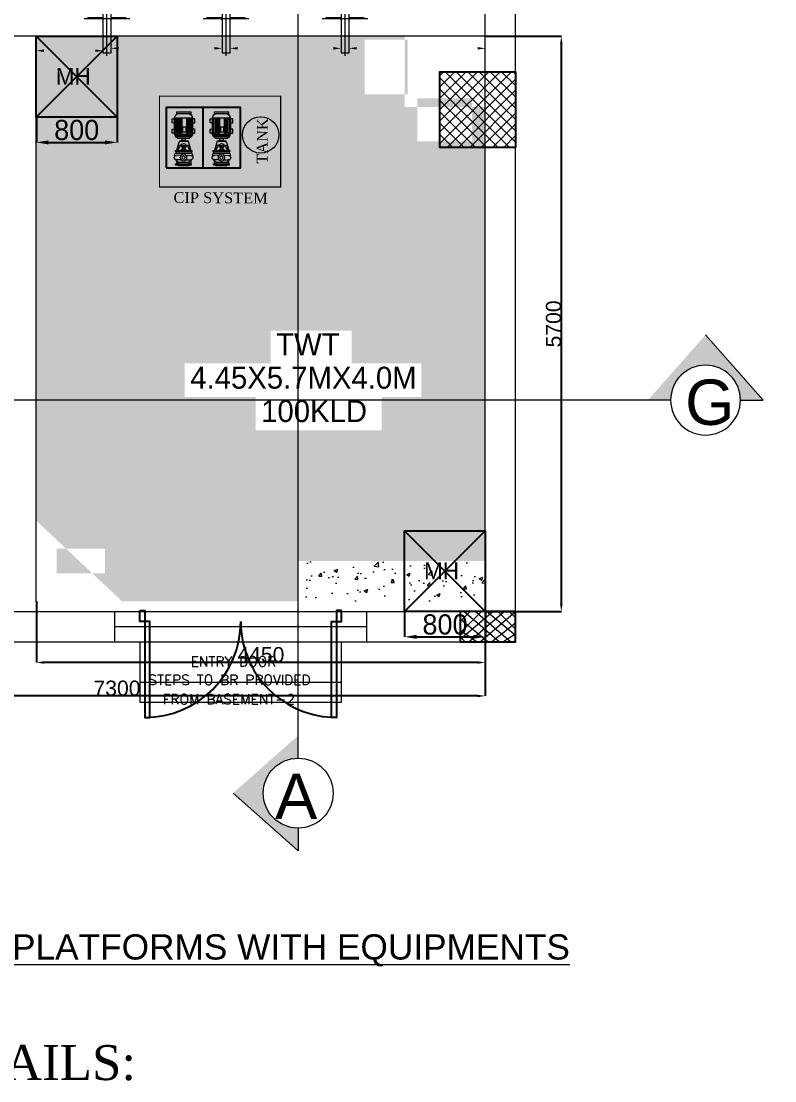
# Model space of a CAD drawing. Header units: millimetres. Extents: x -586673698 to -573385747, y -389867798 to -389752240.
# Drawn here: x -586665278 to -586657809, y -389797682 to -389787181 of the extents above; entities that cross this region are included whole.
import ezdxf

# ---------------------------------------------------------------- set-up
doc = ezdxf.new("R2010")
doc.units = ezdxf.units.MM
doc.header["$LTSCALE"] = 100
for name, pattern in [('CONTINOUS', [0]), ('DASHED', [19.05, 12.7, -6.35]), ('HIDDEN', [9.525, 6.35, -3.175]), ('HIDDEN2', [0.1875, 0.125, -0.0625])]:
    doc.linetypes.add(name, pattern=pattern)
for name, color, linetype in [('0-text', 241, 'Continuous'), ('AC-100-OPT02-050813$0$L--doors-1', 251, 'Continuous'), ('AH_colums', 3, 'Continuous'), ('DT-PL-SHAFT', 230, 'Continuous'), ('DT-PL-Text', 181, 'Continuous'), ('E--concrete-1', 65, 'Continuous'), ('MAN', 7, 'Continuous'), ('PLATFORM', 230, 'Continuous'), ('PLUMB', 6, 'Continuous'), ('PS_DIM', 9, 'Continuous'), ('STP', 171, 'Continuous')]:
    doc.layers.add(name, color=color, linetype=linetype)
for name, color, linetype, lineweight in [('A-CUT OUT', 251, 'HIDDEN2', 15), ('A3-DIM', 4, 'Continuous', 13), ('columns11', 1, 'Continuous', 20), ('PL-DOMESTIC WATER TANK', 171, 'Continuous', 0), ('RC-STRUCTURE', 3, 'Continuous', 35), ('rcc wall', 11, 'Continuous', 13)]:
    doc.layers.add(name, color=color, linetype=linetype, lineweight=lineweight)
doc.styles.add('3', font='times.ttf')
doc.styles.add('Arial', font='arial.ttf')
doc.styles.add('ARIEL', font='arial.ttf')
doc.styles.add('ROMANTIC', font='romantic.ttf')
doc.styles.add('RS', font='romans.shx')
doc.styles.add('VP-A', font='arial.ttf')
doc.dimstyles.new('1', dxfattribs={"dimtxt": 200, "dimasz": 120, "dimexe": 75, "dimexo": 250, "dimgap": 20, "dimtad": 1, "dimdec": 0, "dimrnd": 5, "dimzin": 0, "dimdsep": 46, "dimtxsty": 'Standard', "dimblk": 'ARCHTICK', "dimcen": 0.094, "dimdle": 50, "dimclrd": 256, "dimclre": 256, "dimclrt": 256, "dimadec": 0, "dimazin": 0, "dimtfac": 1, "dimtdec": 0, "dimtofl": 0, "dimtmove": 1, "dimatfit": 3, "dimfxl": 0, "dimtolj": 2, "dimtzin": 0, "dimlwd": -1, "dimlwe": -1, "dimarcsym": 0})
doc.dimstyles.new('V Mts', dxfattribs={"dimtxt": 150, "dimasz": 75, "dimexe": 0.1, "dimexo": 0, "dimgap": 0.01, "dimtad": 1, "dimdec": 0, "dimzin": 3, "dimdsep": 46, "dimtxsty": 'Arial', "dimsah": 1, "dimcen": 0.09375, "dimdle": 0.01, "dimclrd": 8, "dimclre": 8, "dimclrt": 256, "dimadec": 0, "dimazin": 0, "dimtfac": 0.7, "dimtdec": 3, "dimtofl": 0, "dimtmove": 2, "dimatfit": 3, "dimfxl": 0, "dimfrac": 1, "dimtolj": 1, "dimtzin": 0, "dimarcsym": 0})
pattern_1 = [(50, (-585767923.28, -389692947.42), (358.63009, -31.37607), [37.5, -412.5]), (355, (-585767923.28, -389692947.42), (-69.37567, 376.09607), [30, -330]), (100.451444, (-585767893.4, -389692950.04), (289.25442, 344.72), [31.8701, -350.57106]), (46.1842, (-585767923.3, -389692847.4), (533.62067, -82.75964), [56.25, -618.75]), (96.635635, (-585767878.8, -389692854.3), (467.33097, 487.0593), [47.80517, -525.85688]), (351.184164, (-585767923.3, -389692847.4), (467.33097, 487.0593), [45, -495]), (21, (-585767873.28, -389692872.42), (298.45353, -201.30945), [37.5, -412.5]), (326, (-585767873.28, -389692872.42), (121.65767, 362.57502), [30, -330]), (71.451445, (-585767848.4, -389692889.2), (420.11119, 161.26558), [31.8701, -350.57106]), (37.5, (-585767923.28, -389692947.42), (6.079928, 166.446927), [0, -326, 0, -335, 0, -331.25]), (7.5, (-585767923.28, -389692947.42), (131.53477, 197.205856), [0, -191, 0, -318.5, 0, -126.25]), (327.5, (-585768034.78, -389692947.42), (266.911218, -11.277436), [0, -125, 0, -390, 0, -517.5]), (317.5, (-585768084.78, -389692947.42), (291.593085, 50.05249), [0, -162.5, 0, -259, 0, -367.5])]

# ---------------------------------------------------------------- blocks, each defined once
blk = doc.blocks.new('SECT LINE')
at = {"layer": 'STP', "lineweight": 0}
blk.add_hatch(color=7, dxfattribs=at).paths.add_polyline_path([(571, 0), (346, 0, 1), (-346, 0), (-572, 0), (0, 646)])
at = {"layer": 'STP', "color": 7, "lineweight": 0}
for p, q in [((-572, 0), (0, 646)), ((-346, 0), (-572, 0)), ((-346, 0), (-572, 0)), ((346, 0), (1202, 0))]:
    blk.add_line(p, q, dxfattribs=at)
blk.add_circle((0, 0), 346, dxfattribs=at)
blk.add_circle((0, 0), 346, dxfattribs=at)
blk = doc.blocks.new('*D839')
at = {"layer": 'Defpoints', "color": 0, "ltscale": 5, "transparency": 16777216}
for p in [(-586667978, -389792930, 3), (-586660679, -389792930, 3), (-586667978, -389793868)]:
    blk.add_point(p, dxfattribs=at)
at = {"layer": 'DT-PL-SHAFT', "color": 8, "lineweight": -2, "ltscale": 5, "transparency": 16777216}
for p, q in [((-586667978, -389792930), (-586667978, -389793868)), ((-586660679, -389792930), (-586660679, -389793868)), ((-586660754, -389793868), (-586667903, -389793868))]:
    blk.add_line(p, q, dxfattribs=at)
at = {"layer": 'DT-PL-SHAFT', "color": 8, "ltscale": 5, "transparency": 16777216}
for points in [[(-586667903, -389793856), (-586667903, -389793881), (-586667978, -389793868)], [(-586660754, -389793856), (-586660754, -389793881), (-586660679, -389793868)]]:
    blk.add_solid(points, dxfattribs=at)
at = {"layer": 'DT-PL-SHAFT', "lineweight": 13, "ltscale": 5, "transparency": 16777216, "insert": (-586664329, -389793792), "char_height": 150, "attachment_point": 5, "style": 'Arial'}
blk.add_mtext('\\A1;7300', dxfattribs=at)
blk = doc.blocks.new('*D840')
at = {"layer": 'Defpoints', "color": 0, "ltscale": 5, "transparency": 16777216}
for p in [(-586660679, -389787331, -3), (-586659925, -389787331), (-586660679, -389793031, 6)]:
    blk.add_point(p, dxfattribs=at)
at = {"layer": 'DT-PL-SHAFT', "color": 8, "lineweight": -2, "ltscale": 5, "transparency": 16777216}
for p, q in [((-586660679, -389787331), (-586659925, -389787331)), ((-586659925, -389792956), (-586659925, -389787406)), ((-586660679, -389793031), (-586659925, -389793031))]:
    blk.add_line(p, q, dxfattribs=at)
at = {"layer": 'DT-PL-SHAFT', "color": 8, "ltscale": 5, "transparency": 16777216}
for points in [[(-586659938, -389787406), (-586659913, -389787406), (-586659925, -389787331)], [(-586659938, -389792956), (-586659913, -389792956), (-586659925, -389793031)]]:
    blk.add_solid(points, dxfattribs=at)
at = {"layer": 'DT-PL-SHAFT', "lineweight": 13, "ltscale": 5, "transparency": 16777216, "insert": (-586660002, -389790181), "char_height": 150, "attachment_point": 5, "rotation": 90, "style": 'Arial'}
blk.add_mtext('\\A1;5700', dxfattribs=at)
blk = doc.blocks.new('*D841')
at = {"layer": 'Defpoints', "color": 0, "ltscale": 5, "transparency": 16777216}
for p in [(-586665128, -389792930, 6), (-586660679, -389792930), (-586665128, -389793537)]:
    blk.add_point(p, dxfattribs=at)
at = {"layer": 'DT-PL-SHAFT', "color": 8, "lineweight": -2, "ltscale": 5, "transparency": 16777216}
for p, q in [((-586665128, -389792930), (-586665128, -389793537)), ((-586660679, -389792930), (-586660679, -389793537)), ((-586660754, -389793537), (-586665053, -389793537))]:
    blk.add_line(p, q, dxfattribs=at)
at = {"layer": 'DT-PL-SHAFT', "color": 8, "ltscale": 5, "transparency": 16777216}
for points in [[(-586665053, -389793524), (-586665053, -389793549), (-586665128, -389793537)], [(-586660754, -389793524), (-586660754, -389793549), (-586660679, -389793537)]]:
    blk.add_solid(points, dxfattribs=at)
at = {"layer": 'DT-PL-SHAFT', "lineweight": 13, "ltscale": 5, "transparency": 16777216, "insert": (-586662903, -389793460), "char_height": 150, "attachment_point": 5, "style": 'Arial'}
blk.add_mtext('\\A1;4450', dxfattribs=at)
blk = doc.blocks.new('*D415')
at = {"color": 7, "transparency": 16777216}
for p, q in [((-688903, -13237), (-688903, -13488)), ((-688103, -13237), (-688103, -13488)), ((-688783, -13488), (-688223, -13488))]:
    blk.add_line(p, q, dxfattribs=at)
for points in [[(-688783, -13468), (-688783, -13508), (-688903, -13488)], [(-688223, -13508), (-688223, -13468), (-688103, -13488)]]:
    blk.add_solid(points, dxfattribs=at)
at = {"layer": 'Defpoints', "color": 0, "transparency": 16777216}
for p in [(-688903, -13237), (-688103, -13237), (-688103, -13488)]:
    blk.add_point(p, dxfattribs=at)
at = {"color": 7, "transparency": 16777216, "insert": (-688503, -13366), "char_height": 200, "attachment_point": 5, "rotation": 0}
blk.add_mtext('\\A2;800', dxfattribs=at)
blk = doc.blocks.new('*D722')
at = {"layer": 'Defpoints', "color": 0, "ltscale": 5, "transparency": 16777216}
for p in [(-896713, -49889), (-896713, -49944, -6), (-896053, -49944, -8)]:
    blk.add_point(p, dxfattribs=at)
at = {"layer": 'DT-PL-SHAFT', "color": 8, "lineweight": -2, "ltscale": 5, "transparency": 16777216}
for p, q in [((-896713, -49944), (-896713, -49888)), ((-896128, -49889), (-896638, -49889)), ((-896053, -49944), (-896053, -49888))]:
    blk.add_line(p, q, dxfattribs=at)
at = {"layer": 'DT-PL-SHAFT', "color": 8, "ltscale": 5, "transparency": 16777216}
for points in [[(-896638, -49876), (-896638, -49901), (-896713, -49889)], [(-896128, -49876), (-896128, -49901), (-896053, -49889)]]:
    blk.add_solid(points, dxfattribs=at)
at = {"layer": 'DT-PL-SHAFT', "ltscale": 5, "transparency": 16777216, "insert": (-896383, -49812), "char_height": 150, "attachment_point": 5, "rotation": 360, "style": 'Arial'}
blk.add_mtext('\\A1;660', dxfattribs=at)
blk = doc.blocks.new('DS')
at = {"layer": 'PS_DIM', "color": 30, "lineweight": 20, "true_color": 0xf8991e}
for p, q in [((-10154215, -7973767), (-10154225, -7973767)), ((-10154225, -7973767), (-10154225, -7973917)), ((-10154220, -7974184), (-10154220, -7973731)), ((-10154215, -7973767), (-10154215, -7973917)), ((-10154225, -7973997), (-10154225, -7974148)), ((-10154215, -7973997), (-10154215, -7974148)), ((-10154215, -7974148), (-10154225, -7974148))]:
    blk.add_line(p, q, dxfattribs=at)
at = {"layer": 'PS_DIM', "color": 8, "lineweight": 20}
blk.add_line((-10153849, -7973957), (-10154657, -7973957), dxfattribs=at)
at = {"layer": 'PS_DIM', "color": 30, "lineweight": 20, "true_color": 0xf8991e}
for points in [[(-10154598, -7974034), (-10154588, -7974034), (-10154588, -7973881), (-10154579, -7973881), (-10154579, -7974034)], [(-10154598, -7974034), (-10154598, -7973881)]]:
    blk.add_lwpolyline(points, dxfattribs=at)
blk.add_lwpolyline([(-10153879, -7973997), (-10153879, -7973917), (-10154579, -7973917), (-10154579, -7973997)], close=True, dxfattribs=at)
for centre, start, end in [((-10154225, -7973917), 93.0102, 181.4916), ((-10154215, -7973917), 358.5084, 95.2992), ((-10154225, -7973997), 182.0947, 266.9898), ((-10154215, -7973997), 264.7008, 357.9053)]:
    blk.add_arc(centre, 5.7, start, end, dxfattribs=at)
blk = doc.blocks.new('*D728')
at = {"layer": 'Defpoints', "color": 0, "ltscale": 5, "transparency": 16777216}
for p in [(-893613, -49912), (-893613, -50159, -8), (-892263, -50159, -8)]:
    blk.add_point(p, dxfattribs=at)
at = {"layer": 'DT-PL-SHAFT', "color": 8, "lineweight": -2, "ltscale": 5, "transparency": 16777216}
for p, q in [((-893613, -50159), (-893613, -49912)), ((-892338, -49912), (-893538, -49912)), ((-892263, -50159), (-892263, -49912))]:
    blk.add_line(p, q, dxfattribs=at)
at = {"layer": 'DT-PL-SHAFT', "color": 8, "ltscale": 5, "transparency": 16777216}
for points in [[(-893538, -49900), (-893538, -49925), (-893613, -49912)], [(-892338, -49900), (-892338, -49925), (-892263, -49912)]]:
    blk.add_solid(points, dxfattribs=at)
at = {"layer": 'DT-PL-SHAFT', "ltscale": 5, "transparency": 16777216, "insert": (-892938, -49835), "char_height": 150, "attachment_point": 5, "rotation": 0, "style": 'Arial'}
blk.add_mtext('\\A1;1350', dxfattribs=at)
blk = doc.blocks.new('*D729')
at = {"layer": 'Defpoints', "color": 0, "ltscale": 5, "transparency": 16777216}
for p in [(-894793, -49912), (-894793, -50126, -8), (-893693, -50126, -8)]:
    blk.add_point(p, dxfattribs=at)
at = {"layer": 'DT-PL-SHAFT', "color": 8, "lineweight": -2, "ltscale": 5, "transparency": 16777216}
for p, q in [((-894793, -50126), (-894793, -49912)), ((-893768, -49912), (-894718, -49912)), ((-893693, -50126), (-893693, -49912))]:
    blk.add_line(p, q, dxfattribs=at)
at = {"layer": 'DT-PL-SHAFT', "color": 8, "ltscale": 5, "transparency": 16777216}
for points in [[(-894718, -49900), (-894718, -49925), (-894793, -49912)], [(-893768, -49900), (-893768, -49925), (-893693, -49912)]]:
    blk.add_solid(points, dxfattribs=at)
at = {"layer": 'DT-PL-SHAFT', "ltscale": 5, "transparency": 16777216, "insert": (-894243, -49836), "char_height": 150, "attachment_point": 5, "rotation": 0, "style": 'Arial'}
blk.add_mtext('\\A1;1100', dxfattribs=at)
blk = doc.blocks.new('*D730')
at = {"layer": 'Defpoints', "color": 0, "ltscale": 5, "transparency": 16777216}
for p in [(-895973, -49912), (-895973, -50126, -8), (-894873, -50126, -8)]:
    blk.add_point(p, dxfattribs=at)
at = {"layer": 'DT-PL-SHAFT', "color": 8, "lineweight": -2, "ltscale": 5, "transparency": 16777216}
for p, q in [((-895973, -50126), (-895973, -49912)), ((-894948, -49912), (-895898, -49912)), ((-894873, -50126), (-894873, -49912))]:
    blk.add_line(p, q, dxfattribs=at)
at = {"layer": 'DT-PL-SHAFT', "color": 8, "ltscale": 5, "transparency": 16777216}
for points in [[(-895898, -49900), (-895898, -49925), (-895973, -49912)], [(-894948, -49900), (-894948, -49925), (-894873, -49912)]]:
    blk.add_solid(points, dxfattribs=at)
at = {"layer": 'DT-PL-SHAFT', "ltscale": 5, "transparency": 16777216, "insert": (-895423, -49836), "char_height": 150, "attachment_point": 5, "rotation": 0, "style": 'Arial'}
blk.add_mtext('\\A1;1100', dxfattribs=at)
blk = doc.blocks.new('*D734')
at = {"layer": 'Defpoints', "color": 0, "ltscale": 5, "transparency": 16777216}
for p in [(-899113, -50024, -8), (-898773, -50107, -6), (-899113, -50479)]:
    blk.add_point(p, dxfattribs=at)
at = {"layer": 'DT-PL-SHAFT', "color": 8, "lineweight": -2, "ltscale": 5, "transparency": 16777216}
for p, q in [((-899113, -50024), (-899113, -50479)), ((-898773, -50107), (-898773, -50479)), ((-898848, -50479), (-899038, -50479))]:
    blk.add_line(p, q, dxfattribs=at)
at = {"layer": 'DT-PL-SHAFT', "color": 8, "ltscale": 5, "transparency": 16777216}
for points in [[(-899038, -50466), (-899038, -50491), (-899113, -50479)], [(-898848, -50466), (-898848, -50491), (-898773, -50479)]]:
    blk.add_solid(points, dxfattribs=at)
at = {"layer": 'DT-PL-SHAFT', "ltscale": 5, "transparency": 16777216, "insert": (-898943, -50402), "char_height": 150, "attachment_point": 5, "style": 'Arial'}
blk.add_mtext('\\A1;340', dxfattribs=at)
blk = doc.blocks.new('*D735')
at = {"layer": 'Defpoints', "color": 0, "ltscale": 5, "transparency": 16777216}
for p in [(-897513, -50054, -6), (-897013, -50054, -6), (-897013, -50516)]:
    blk.add_point(p, dxfattribs=at)
at = {"layer": 'DT-PL-SHAFT', "color": 8, "lineweight": -2, "ltscale": 5, "transparency": 16777216}
for p, q in [((-897513, -50054), (-897513, -50516)), ((-897013, -50054), (-897013, -50516)), ((-897438, -50516), (-897088, -50516))]:
    blk.add_line(p, q, dxfattribs=at)
at = {"layer": 'DT-PL-SHAFT', "color": 8, "ltscale": 5, "transparency": 16777216}
for points in [[(-897438, -50503), (-897438, -50528), (-897513, -50516)], [(-897088, -50503), (-897088, -50528), (-897013, -50516)]]:
    blk.add_solid(points, dxfattribs=at)
at = {"layer": 'DT-PL-SHAFT', "ltscale": 5, "transparency": 16777216, "insert": (-897263, -50439), "char_height": 150, "attachment_point": 5, "style": 'Arial'}
blk.add_mtext('\\A1;500', dxfattribs=at)
blk = doc.blocks.new('FDSHH')
at = {"color": 7, "transparency": 33554687}
blk.add_lwpolyline([(781.646, 164.78), (782.628, 164.78), (782.628, 163.98), (781.646, 163.98)], close=True, dxfattribs=at)
blk.add_lwpolyline([(782.137, 164.78), (782.137, 163.98)], dxfattribs=at)
at = {"layer": 'DT-PL-Text', "color": 146, "lineweight": 5, "true_color": 0x105689, "transparency": 33554687}
for p, q in [((781.807, 164.704), (781.764, 164.663)), ((781.773, 164.74), (781.983, 164.74)), ((781.773, 164.74), (781.773, 164.724)), ((781.773, 164.724), (781.983, 164.724)), ((781.783, 164.681), (781.783, 164.724)), ((781.849, 164.674), (781.783, 164.671)), ((781.807, 164.704), (781.799, 164.724)), ((781.805, 164.74), (781.805, 164.748)), ((781.805, 164.748), (781.951, 164.748)), ((781.807, 164.704), (781.949, 164.704)), ((781.907, 164.674), (781.972, 164.671)), ((781.949, 164.704), (781.956, 164.724)), ((781.949, 164.704), (781.992, 164.663)), ((781.951, 164.74), (781.951, 164.748)), ((781.973, 164.681), (781.973, 164.724)), ((781.983, 164.74), (781.983, 164.724)), ((782.307, 164.704), (782.264, 164.663)), ((782.273, 164.74), (782.483, 164.74)), ((782.273, 164.74), (782.273, 164.724)), ((782.273, 164.724), (782.483, 164.724)), ((782.283, 164.681), (782.283, 164.724)), ((782.349, 164.674), (782.283, 164.671)), ((782.307, 164.704), (782.299, 164.724)), ((782.305, 164.74), (782.305, 164.748)), ((782.305, 164.748), (782.451, 164.748)), ((782.307, 164.704), (782.449, 164.704)), ((782.407, 164.674), (782.472, 164.671)), ((782.449, 164.704), (782.456, 164.724)), ((782.449, 164.704), (782.492, 164.663)), ((782.451, 164.74), (782.451, 164.748)), ((782.473, 164.681), (782.473, 164.724)), ((782.483, 164.74), (782.483, 164.724)), ((781.76, 164.602), (781.76, 164.625)), ((781.766, 164.561), (781.989, 164.561)), ((781.766, 164.549), (781.766, 164.561)), ((781.766, 164.549), (781.989, 164.549)), ((781.983, 164.59), (781.772, 164.59)), ((781.774, 164.561), (781.774, 164.59)), ((781.844, 164.611), (781.783, 164.614)), ((781.812, 164.458), (781.786, 164.549)), ((781.793, 164.542), (781.792, 164.549)), ((781.808, 164.484), (781.793, 164.542)), ((781.829, 164.493), (781.807, 164.54)), ((781.848, 164.535), (781.848, 164.54)), ((781.848, 164.54), (781.913, 164.54)), ((781.848, 164.535), (781.913, 164.535)), ((781.852, 164.54), (781.852, 164.549)), ((781.864, 164.512), (781.864, 164.535)), ((781.896, 164.512), (781.896, 164.535)), ((781.909, 164.54), (781.909, 164.549)), ((781.912, 164.611), (781.972, 164.614)), ((781.913, 164.54), (781.913, 164.535)), ((781.931, 164.493), (781.954, 164.54)), ((781.948, 164.458), (781.974, 164.549)), ((781.952, 164.484), (781.967, 164.542)), ((781.967, 164.541), (781.968, 164.548)), ((781.981, 164.561), (781.981, 164.59)), ((781.989, 164.549), (781.989, 164.561)), ((781.995, 164.602), (781.995, 164.625)), ((782.26, 164.602), (782.26, 164.625)), ((782.266, 164.561), (782.489, 164.561)), ((782.266, 164.549), (782.266, 164.561)), ((782.266, 164.549), (782.489, 164.549)), ((782.483, 164.59), (782.272, 164.59)), ((782.274, 164.561), (782.274, 164.59)), ((782.344, 164.611), (782.283, 164.614)), ((782.312, 164.458), (782.286, 164.549)), ((782.293, 164.542), (782.292, 164.549)), ((782.308, 164.484), (782.293, 164.542)), ((782.329, 164.493), (782.307, 164.54)), ((782.348, 164.535), (782.348, 164.54)), ((782.348, 164.54), (782.413, 164.54)), ((782.348, 164.535), (782.413, 164.535)), ((782.352, 164.54), (782.352, 164.549)), ((782.364, 164.512), (782.364, 164.535)), ((782.396, 164.512), (782.396, 164.535)), ((782.409, 164.54), (782.409, 164.549)), ((782.412, 164.611), (782.472, 164.614)), ((782.413, 164.54), (782.413, 164.535)), ((782.431, 164.493), (782.454, 164.54)), ((782.448, 164.458), (782.474, 164.549)), ((782.452, 164.484), (782.467, 164.542)), ((782.467, 164.541), (782.468, 164.548)), ((782.481, 164.561), (782.481, 164.59)), ((782.489, 164.549), (782.489, 164.561)), ((782.495, 164.602), (782.495, 164.625)), ((781.797, 164.384), (781.958, 164.384)), ((781.854, 164.472), (781.808, 164.484)), ((781.823, 164.426), (781.812, 164.458)), ((781.823, 164.422), (781.823, 164.426)), ((781.823, 164.426), (781.937, 164.426)), ((781.823, 164.422), (781.937, 164.422)), ((781.844, 164.488), (781.844, 164.484)), ((781.844, 164.488), (781.917, 164.488)), ((781.844, 164.484), (781.917, 164.484)), ((781.848, 164.488), (781.848, 164.492)), ((781.848, 164.492), (781.913, 164.492)), ((781.848, 164.417), (781.848, 164.421)), ((781.848, 164.417), (781.913, 164.417)), ((781.856, 164.508), (781.856, 164.512)), ((781.856, 164.512), (781.904, 164.512)), ((781.856, 164.508), (781.904, 164.508)), ((781.856, 164.413), (781.856, 164.417)), ((781.856, 164.413), (781.904, 164.413)), ((781.857, 164.426), (781.857, 164.384)), ((781.864, 164.492), (781.864, 164.508)), ((781.896, 164.492), (781.896, 164.508)), ((781.904, 164.508), (781.904, 164.512)), ((781.904, 164.426), (781.904, 164.384)), ((781.904, 164.413), (781.904, 164.417)), ((781.907, 164.472), (781.952, 164.484)), ((781.913, 164.488), (781.913, 164.492)), ((781.913, 164.417), (781.913, 164.421)), ((781.917, 164.488), (781.917, 164.484)), ((781.937, 164.426), (781.948, 164.458)), ((781.937, 164.422), (781.937, 164.426)), ((782.297, 164.384), (782.458, 164.384)), ((782.354, 164.472), (782.308, 164.484)), ((782.323, 164.426), (782.312, 164.458)), ((782.323, 164.422), (782.323, 164.426)), ((782.323, 164.426), (782.437, 164.426)), ((782.323, 164.422), (782.437, 164.422)), ((782.344, 164.488), (782.344, 164.484)), ((782.344, 164.488), (782.417, 164.488)), ((782.344, 164.484), (782.417, 164.484)), ((782.348, 164.488), (782.348, 164.492)), ((782.348, 164.492), (782.413, 164.492)), ((782.348, 164.417), (782.348, 164.421)), ((782.348, 164.417), (782.413, 164.417)), ((782.356, 164.508), (782.356, 164.512)), ((782.356, 164.512), (782.404, 164.512)), ((782.356, 164.508), (782.404, 164.508)), ((782.356, 164.413), (782.356, 164.417)), ((782.356, 164.413), (782.404, 164.413)), ((782.357, 164.426), (782.357, 164.384)), ((782.364, 164.492), (782.364, 164.508)), ((782.396, 164.492), (782.396, 164.508)), ((782.404, 164.508), (782.404, 164.512)), ((782.404, 164.426), (782.404, 164.384)), ((782.404, 164.413), (782.404, 164.417)), ((782.407, 164.472), (782.452, 164.484)), ((782.413, 164.488), (782.413, 164.492)), ((782.413, 164.417), (782.413, 164.421)), ((782.417, 164.488), (782.417, 164.484)), ((782.437, 164.426), (782.448, 164.458)), ((782.437, 164.422), (782.437, 164.426)), ((781.758, 164.32), (781.728, 164.32)), ((781.728, 164.32), (781.728, 164.268)), ((781.728, 164.268), (781.758, 164.268)), ((781.758, 164.323), (781.758, 164.127)), ((781.758, 164.268), (781.758, 164.32)), ((781.759, 164.333), (781.996, 164.333)), ((781.762, 164.346), (781.993, 164.346)), ((781.77, 164.138), (781.77, 164.313)), ((781.771, 164.138), (781.771, 164.313)), ((781.772, 164.364), (781.983, 164.364)), ((781.774, 164.138), (781.774, 164.313)), ((781.775, 164.321), (781.78, 164.321)), ((781.793, 164.138), (781.793, 164.313)), ((781.795, 164.138), (781.795, 164.313)), ((781.798, 164.138), (781.798, 164.313)), ((781.799, 164.321), (781.803, 164.321)), ((781.816, 164.138), (781.816, 164.313)), ((781.817, 164.138), (781.817, 164.313)), ((781.82, 164.138), (781.82, 164.313)), ((781.821, 164.321), (781.826, 164.321)), ((781.835, 164.138), (781.835, 164.313)), ((781.837, 164.138), (781.837, 164.313)), ((781.84, 164.321), (781.845, 164.321)), ((781.84, 164.138), (781.84, 164.313)), ((781.854, 164.322), (781.859, 164.322)), ((781.854, 164.129), (781.854, 164.322)), ((781.859, 164.322), (781.859, 164.129)), ((781.865, 164.24), (781.865, 164.303)), ((781.865, 164.303), (781.911, 164.303)), ((781.911, 164.303), (781.911, 164.24)), ((781.915, 164.322), (781.92, 164.322)), ((781.915, 164.129), (781.915, 164.322)), ((781.92, 164.322), (781.92, 164.129)), ((781.931, 164.321), (781.928, 164.321)), ((781.933, 164.138), (781.933, 164.313)), ((781.936, 164.138), (781.936, 164.313)), ((781.938, 164.138), (781.938, 164.313)), ((781.955, 164.321), (781.95, 164.321)), ((781.955, 164.138), (781.955, 164.313)), ((781.958, 164.138), (781.958, 164.313)), ((781.96, 164.138), (781.96, 164.313)), ((781.979, 164.321), (781.974, 164.321)), ((781.979, 164.138), (781.979, 164.313)), ((781.982, 164.138), (781.982, 164.313)), ((781.984, 164.138), (781.984, 164.313)), ((781.997, 164.127), (781.997, 164.323)), ((781.997, 164.32), (782.027, 164.32)), ((781.997, 164.268), (781.997, 164.32)), ((782.027, 164.268), (781.997, 164.268)), ((782.027, 164.32), (782.027, 164.268)), ((782.258, 164.32), (782.228, 164.32)), ((782.228, 164.32), (782.228, 164.268)), ((782.228, 164.268), (782.258, 164.268)), ((782.258, 164.323), (782.258, 164.127)), ((782.258, 164.268), (782.258, 164.32)), ((782.259, 164.333), (782.496, 164.333)), ((782.262, 164.346), (782.493, 164.346)), ((782.27, 164.138), (782.27, 164.313)), ((782.271, 164.138), (782.271, 164.313)), ((782.272, 164.364), (782.483, 164.364)), ((782.274, 164.138), (782.274, 164.313)), ((782.275, 164.321), (782.28, 164.321)), ((782.293, 164.138), (782.293, 164.313)), ((782.295, 164.138), (782.295, 164.313)), ((782.298, 164.138), (782.298, 164.313)), ((782.299, 164.321), (782.303, 164.321)), ((782.316, 164.138), (782.316, 164.313)), ((782.317, 164.138), (782.317, 164.313)), ((782.32, 164.138), (782.32, 164.313)), ((782.321, 164.321), (782.326, 164.321)), ((782.335, 164.138), (782.335, 164.313)), ((782.337, 164.138), (782.337, 164.313)), ((782.34, 164.321), (782.345, 164.321)), ((782.34, 164.138), (782.34, 164.313)), ((782.354, 164.322), (782.359, 164.322)), ((782.354, 164.129), (782.354, 164.322)), ((782.359, 164.322), (782.359, 164.129)), ((782.365, 164.24), (782.365, 164.303)), ((782.365, 164.303), (782.411, 164.303)), ((782.411, 164.303), (782.411, 164.24)), ((782.415, 164.322), (782.42, 164.322)), ((782.415, 164.129), (782.415, 164.322)), ((782.42, 164.322), (782.42, 164.129)), ((782.431, 164.321), (782.428, 164.321)), ((782.433, 164.138), (782.433, 164.313)), ((782.436, 164.138), (782.436, 164.313)), ((782.438, 164.138), (782.438, 164.313)), ((782.455, 164.321), (782.45, 164.321)), ((782.455, 164.138), (782.455, 164.313)), ((782.458, 164.138), (782.458, 164.313)), ((782.46, 164.138), (782.46, 164.313)), ((782.479, 164.321), (782.474, 164.321)), ((782.479, 164.138), (782.479, 164.313)), ((782.482, 164.138), (782.482, 164.313)), ((782.484, 164.138), (782.484, 164.313)), ((782.497, 164.127), (782.497, 164.323)), ((782.497, 164.32), (782.527, 164.32)), ((782.497, 164.268), (782.497, 164.32)), ((782.527, 164.268), (782.497, 164.268)), ((782.527, 164.32), (782.527, 164.268)), ((781.758, 164.184), (781.728, 164.184)), ((781.728, 164.184), (781.728, 164.132)), ((781.728, 164.132), (781.758, 164.132)), ((781.758, 164.132), (781.758, 164.184)), ((781.759, 164.119), (781.996, 164.119)), ((781.775, 164.13), (781.78, 164.13)), ((781.799, 164.13), (781.803, 164.13)), ((781.821, 164.13), (781.826, 164.13)), ((781.84, 164.13), (781.845, 164.13)), ((781.859, 164.129), (781.854, 164.129)), ((781.911, 164.24), (781.865, 164.24)), ((781.92, 164.129), (781.915, 164.129)), ((781.932, 164.13), (781.928, 164.13)), ((781.955, 164.13), (781.95, 164.13)), ((781.979, 164.13), (781.974, 164.13)), ((781.997, 164.184), (782.027, 164.184)), ((781.997, 164.132), (781.997, 164.184)), ((782.027, 164.132), (781.997, 164.132)), ((782.027, 164.184), (782.027, 164.132)), ((782.258, 164.184), (782.228, 164.184)), ((782.228, 164.184), (782.228, 164.132)), ((782.228, 164.132), (782.258, 164.132)), ((782.258, 164.132), (782.258, 164.184)), ((782.259, 164.119), (782.496, 164.119)), ((782.275, 164.13), (782.28, 164.13)), ((782.299, 164.13), (782.303, 164.13)), ((782.321, 164.13), (782.326, 164.13)), ((782.34, 164.13), (782.345, 164.13)), ((782.359, 164.129), (782.354, 164.129)), ((782.411, 164.24), (782.365, 164.24)), ((782.42, 164.129), (782.415, 164.129)), ((782.432, 164.13), (782.428, 164.13)), ((782.455, 164.13), (782.45, 164.13)), ((782.479, 164.13), (782.474, 164.13)), ((782.497, 164.184), (782.527, 164.184)), ((782.497, 164.132), (782.497, 164.184)), ((782.527, 164.132), (782.497, 164.132)), ((782.527, 164.184), (782.527, 164.132)), ((781.784, 164.058), (781.976, 164.058)), ((781.784, 164.038), (781.784, 164.058)), ((781.784, 164.038), (781.976, 164.038)), ((781.827, 164.059), (781.928, 164.059)), ((781.976, 164.058), (781.976, 164.038)), ((782.284, 164.058), (782.476, 164.058)), ((782.284, 164.038), (782.284, 164.058)), ((782.284, 164.038), (782.476, 164.038)), ((782.327, 164.059), (782.428, 164.059)), ((782.476, 164.058), (782.476, 164.038))]:
    blk.add_line(p, q, dxfattribs=at)
for centre, radius in [((781.878, 164.64), 0.0445), ((781.878, 164.643), 0.0223), ((782.378, 164.64), 0.0445), ((782.378, 164.643), 0.0223)]:
    blk.add_circle(centre, radius, dxfattribs=at)
for centre, major_axis, start_param, end_param in [((781.783, 164.643), (-0.0192, 0.021), -0.741919, 0.840279), ((781.972, 164.643), (0.0192, 0.021), -0.840279, 0.741919), ((782.283, 164.643), (-0.0192, 0.021), -0.741919, 0.840279), ((782.472, 164.643), (0.0192, 0.021), -0.840279, 0.741919), ((781.783, 164.643), (0.0197, 0.0206), 2.344856, 3.904251), ((781.772, 164.602), (-0.0008, 0.0122), 1.504501, 3.075297), ((781.792, 164.533), (-0.0144, 0.0076), 4.074963, 5.199549), ((781.968, 164.533), (0.0144, 0.0076), 1.083627, 2.208213), ((781.972, 164.643), (-0.0197, 0.0206), 2.378921, 3.938316), ((781.983, 164.602), (0.0008, 0.0122), 3.207888, 4.778684), ((782.283, 164.643), (0.0197, 0.0206), 2.344856, 3.904251), ((782.272, 164.602), (-0.0008, 0.0122), 1.504501, 3.075297), ((782.292, 164.533), (-0.0144, 0.0076), 4.074963, 5.199549), ((782.468, 164.533), (0.0144, 0.0076), 1.083627, 2.208213), ((782.472, 164.643), (-0.0197, 0.0206), 2.378921, 3.938316), ((782.483, 164.602), (0.0008, 0.0122), 3.207888, 4.778684), ((781.827, 164.323), (0.0676, 0.0108), 1.861065, 2.983631), ((781.844, 164.5), (-0.0144, 0.0076), 0.933371, 2.057957), ((781.88, 164.483), (-0.0279, 0.0058), 0.576778, 1.774993), ((781.88, 164.483), (0.0279, 0.0058), 4.508192, 5.706408), ((781.917, 164.5), (0.0144, 0.0076), 4.22522, 5.349806), ((781.928, 164.323), (-0.047, 0.0498), 3.955496, 5.078062), ((782.327, 164.323), (0.0676, 0.0108), 1.861065, 2.983631), ((782.344, 164.5), (-0.0144, 0.0076), 0.933371, 2.057957), ((782.38, 164.483), (-0.0279, 0.0058), 0.576778, 1.774993), ((782.38, 164.483), (0.0279, 0.0058), 4.508192, 5.706408), ((782.417, 164.5), (0.0144, 0.0076), 4.22522, 5.349806), ((782.428, 164.323), (-0.047, 0.0498), 3.955496, 5.078062), ((781.777, 164.314), (0.00765, 0.00083), 1.778301, 3.114872), ((781.779, 164.314), (0.00765, 0.00083), 1.778301, 3.114872), ((781.782, 164.314), (0.00765, 0.00083), 1.778301, 3.114872), ((781.801, 164.314), (0.00765, 0.00083), 1.778301, 3.114872), ((781.803, 164.314), (0.00765, 0.00083), 1.778301, 3.114872), ((781.806, 164.314), (0.00765, 0.00083), 1.778301, 3.114872), ((781.823, 164.314), (0.00765, 0.00083), 1.778301, 3.114872), ((781.825, 164.314), (0.00765, 0.00083), 1.778301, 3.114872), ((781.828, 164.314), (0.00765, 0.00083), 1.778301, 3.114872), ((781.843, 164.314), (0.00765, 0.00083), 1.778301, 3.114872), ((781.844, 164.314), (0.00765, 0.00083), 1.778301, 3.114872), ((781.847, 164.314), (0.00765, 0.00083), 1.778301, 3.114872), ((781.925, 164.314), (-0.00765, 0.00082), 3.168079, 4.50465), ((781.928, 164.314), (-0.00765, 0.00082), 3.168079, 4.50465), ((781.93, 164.314), (-0.00765, 0.00082), 3.168079, 4.50465), ((781.948, 164.314), (-0.00765, 0.00082), 3.168079, 4.50465), ((781.951, 164.314), (-0.00765, 0.00082), 3.168079, 4.50465), ((781.952, 164.314), (-0.00765, 0.00082), 3.168079, 4.50465), ((781.971, 164.314), (-0.00765, 0.00082), 3.168079, 4.50465), ((781.974, 164.314), (-0.00765, 0.00082), 3.168079, 4.50465), ((781.976, 164.314), (-0.00765, 0.00082), 3.168079, 4.50465), ((782.277, 164.314), (0.00765, 0.00083), 1.778301, 3.114872), ((782.279, 164.314), (0.00765, 0.00083), 1.778301, 3.114872), ((782.282, 164.314), (0.00765, 0.00083), 1.778301, 3.114872), ((782.301, 164.314), (0.00765, 0.00083), 1.778301, 3.114872), ((782.303, 164.314), (0.00765, 0.00083), 1.778301, 3.114872), ((782.306, 164.314), (0.00765, 0.00083), 1.778301, 3.114872), ((782.323, 164.314), (0.00765, 0.00083), 1.778301, 3.114872), ((782.325, 164.314), (0.00765, 0.00083), 1.778301, 3.114872), ((782.328, 164.314), (0.00765, 0.00083), 1.778301, 3.114872), ((782.343, 164.314), (0.00765, 0.00083), 1.778301, 3.114872), ((782.344, 164.314), (0.00765, 0.00083), 1.778301, 3.114872), ((782.347, 164.314), (0.00765, 0.00083), 1.778301, 3.114872), ((782.425, 164.314), (-0.00765, 0.00082), 3.168079, 4.50465), ((782.428, 164.314), (-0.00765, 0.00082), 3.168079, 4.50465), ((782.43, 164.314), (-0.00765, 0.00082), 3.168079, 4.50465), ((782.448, 164.314), (-0.00765, 0.00082), 3.168079, 4.50465), ((782.451, 164.314), (-0.00765, 0.00082), 3.168079, 4.50465), ((782.452, 164.314), (-0.00765, 0.00082), 3.168079, 4.50465), ((782.471, 164.314), (-0.00765, 0.00082), 3.168079, 4.50465), ((782.474, 164.314), (-0.00765, 0.00082), 3.168079, 4.50465), ((782.476, 164.314), (-0.00765, 0.00082), 3.168079, 4.50465), ((781.827, 164.127), (-0.0672, 0.0133), 0.194945, 1.765742), ((781.777, 164.138), (-0.00765, 0.00082), 0.026487, 1.363057), ((781.779, 164.138), (-0.00765, 0.00082), 0.026487, 1.363057), ((781.782, 164.138), (-0.00765, 0.00082), 0.026487, 1.363057), ((781.801, 164.138), (-0.00765, 0.00082), 0.026487, 1.363057), ((781.803, 164.138), (-0.00765, 0.00082), 0.026487, 1.363057), ((781.806, 164.138), (-0.00765, 0.00082), 0.026487, 1.363057), ((781.823, 164.138), (-0.00765, 0.00082), 0.026487, 1.363057), ((781.825, 164.138), (-0.00765, 0.00082), 0.026487, 1.363057), ((781.828, 164.138), (-0.00765, 0.00082), 0.026487, 1.363057), ((781.843, 164.138), (-0.00765, 0.00082), 0.026487, 1.363057), ((781.844, 164.138), (-0.00765, 0.00082), 0.026487, 1.363057), ((781.847, 164.138), (-0.00765, 0.00082), 0.026487, 1.363057), ((781.925, 164.138), (0.00765, 0.00083), -1.363291, -0.026721), ((781.928, 164.127), (0.0672, 0.0133), 4.517506, 6.088302), ((781.928, 164.138), (0.00765, 0.00083), -1.363291, -0.026721), ((781.93, 164.138), (0.00765, 0.00083), -1.363291, -0.026721), ((781.948, 164.138), (0.00765, 0.00083), -1.363291, -0.026721), ((781.951, 164.138), (0.00765, 0.00083), -1.363291, -0.026721), ((781.952, 164.138), (0.00765, 0.00083), -1.363291, -0.026721), ((781.971, 164.138), (0.00765, 0.00083), -1.363291, -0.026721), ((781.974, 164.138), (0.00765, 0.00083), -1.363291, -0.026721), ((781.976, 164.138), (0.00765, 0.00083), -1.363291, -0.026721), ((782.327, 164.127), (-0.0672, 0.0133), 0.194945, 1.765742), ((782.277, 164.138), (-0.00765, 0.00082), 0.026487, 1.363057), ((782.279, 164.138), (-0.00765, 0.00082), 0.026487, 1.363057), ((782.282, 164.138), (-0.00765, 0.00082), 0.026487, 1.363057), ((782.301, 164.138), (-0.00765, 0.00082), 0.026487, 1.363057), ((782.303, 164.138), (-0.00765, 0.00082), 0.026487, 1.363057), ((782.306, 164.138), (-0.00765, 0.00082), 0.026487, 1.363057), ((782.323, 164.138), (-0.00765, 0.00082), 0.026487, 1.363057), ((782.325, 164.138), (-0.00765, 0.00082), 0.026487, 1.363057), ((782.328, 164.138), (-0.00765, 0.00082), 0.026487, 1.363057), ((782.343, 164.138), (-0.00765, 0.00082), 0.026487, 1.363057), ((782.344, 164.138), (-0.00765, 0.00082), 0.026487, 1.363057), ((782.347, 164.138), (-0.00765, 0.00082), 0.026487, 1.363057), ((782.425, 164.138), (0.00765, 0.00083), -1.363291, -0.026721), ((782.428, 164.127), (0.0672, 0.0133), 4.517506, 6.088302), ((782.428, 164.138), (0.00765, 0.00083), -1.363291, -0.026721), ((782.43, 164.138), (0.00765, 0.00083), -1.363291, -0.026721), ((782.448, 164.138), (0.00765, 0.00083), -1.363291, -0.026721), ((782.451, 164.138), (0.00765, 0.00083), -1.363291, -0.026721), ((782.452, 164.138), (0.00765, 0.00083), -1.363291, -0.026721), ((782.471, 164.138), (0.00765, 0.00083), -1.363291, -0.026721), ((782.474, 164.138), (0.00765, 0.00083), -1.363291, -0.026721), ((782.476, 164.138), (0.00765, 0.00083), -1.363291, -0.026721)]:
    blk.add_ellipse(centre, major_axis=major_axis, ratio=1, start_param=start_param, end_param=end_param, dxfattribs=at)
blk = doc.blocks.new('DFFFF')
at = {"layer": 'AH_colums', "color": 1, "elevation": -2}
blk.add_lwpolyline([(-1000949, -79947), (-1001699, -79947), (-1001699, -79197), (-1000949, -79197)], close=True, dxfattribs=at)
at = {"layer": 'AH_colums', "color": 1}
blk.add_lwpolyline([(-1001499, -84547), (-1001499, -84847), (-1000949, -84847), (-1000949, -84547)], close=True, dxfattribs=at)
at = {"layer": 'columns11', "linetype": 'Continuous'}
for p, q in [((-1001699, -79233), (-1001662, -79197)), ((-1001699, -79345), (-1001550, -79197)), ((-1001699, -79458), (-1001438, -79197)), ((-1001699, -79570), (-1001325, -79197)), ((-1001699, -79682), (-1001213, -79197)), ((-1001699, -79794), (-1001101, -79197)), ((-1001699, -79907), (-1000989, -79197)), ((-1001010, -79947), (-1001699, -79258)), ((-1000949, -79896), (-1001648, -79197)), ((-1001626, -79947), (-1000949, -79269)), ((-1000949, -79783), (-1001536, -79197)), ((-1000949, -79671), (-1001423, -79197)), ((-1000949, -79559), (-1001311, -79197)), ((-1000949, -79447), (-1001199, -79197)), ((-1000949, -79334), (-1001087, -79197)), ((-1000949, -79222), (-1000974, -79197)), ((-1001122, -79947), (-1001699, -79370)), ((-1001514, -79947), (-1000949, -79381)), ((-1001235, -79947), (-1001699, -79482)), ((-1001402, -79947), (-1000949, -79493)), ((-1001347, -79947), (-1001699, -79595)), ((-1001290, -79947), (-1000949, -79606)), ((-1001459, -79947), (-1001699, -79707)), ((-1001177, -79947), (-1000949, -79718)), ((-1001571, -79947), (-1001699, -79819)), ((-1001065, -79947), (-1000949, -79830)), ((-1001684, -79947), (-1001699, -79931)), ((-1000953, -79947), (-1000949, -79942)), ((-1001499, -84646), (-1001399, -84547)), ((-1001499, -84758), (-1001287, -84547)), ((-1001499, -84820), (-1001175, -84547)), ((-1001224, -84847), (-1001499, -84622)), ((-1001112, -84847), (-1001462, -84547)), ((-1001413, -84847), (-1001063, -84547)), ((-1000999, -84847), (-1001349, -84547)), ((-1001300, -84847), (-1000950, -84547)), ((-1000949, -84785), (-1001237, -84547)), ((-1000949, -84723), (-1001125, -84547)), ((-1000949, -84610), (-1001012, -84547)), ((-1001336, -84847), (-1001499, -84734)), ((-1001188, -84847), (-1000949, -84657)), ((-1001448, -84847), (-1001499, -84796)), ((-1001076, -84847), (-1000949, -84769)), ((-1000964, -84847), (-1000949, -84831))]:
    blk.add_line(p, q, dxfattribs=at)
blk = doc.blocks.new('AC-100-OPT02-050813$0$D-1800')
at = {"layer": 'AC-100-OPT02-050813$0$L--doors-1', "color": 5}
for points in [[(45, 50), (45, 905), (90, 905), (90, 50)], [(0, -50), (45, -50), (45, 50), (0, 50)]]:
    blk.add_lwpolyline(points, close=True, dxfattribs=at)
at = {"layer": 'AC-100-OPT02-050813$0$L--doors-1', "color": 5, "elevation": 0}
for points in [[(1755.7, 50), (1755.7, 905), (1710.7, 905), (1710.7, 50)], [(1800.7, -50), (1755.7, -50), (1755.7, 50), (1800.7, 50)]]:
    blk.add_lwpolyline(points, close=True, dxfattribs=at)
at = {"layer": 'AC-100-OPT02-050813$0$L--doors-1'}
for centre, start, end in [((45, 50), 360, 90), ((1755, 50), 90, 180)]:
    blk.add_arc(centre, 855, start, end, dxfattribs=at)
blk = doc.blocks.new('DSFZAHH')
at = {"color": 11, "true_color": 0xf27172}
blk.add_lwpolyline([(-688903.3, -13236.7), (-688903.3, -12436.7), (-688103.3, -12436.7), (-688103.3, -13236.7), (-688903.3, -13236.7)], dxfattribs=at)
at = {"color": 8, "linetype": 'DASHED', "ltscale": 250}
for points in [[(-688103.3, -12436.7), (-688903.3, -13236.7)], [(-688903.3, -12436.7), (-688103.3, -13236.7)]]:
    blk.add_lwpolyline(points, dxfattribs=at)
at = {"layer": 'A3-DIM', "color": 1, "lineweight": 13}
blk.add_text('MH', height=166.57, dxfattribs=at).set_placement((-688710.3, -12917.5, -60.9))
at = {"color": 7}
dim = blk.add_aligned_dim(p1=(-688903.3, -13236.7), p2=(-688103.3, -13236.7), distance=-251.1, dimstyle='1', override={"dimexe": 0, "dimexo": 0, "dimclrd": 7, "dimclre": 7, "dimclrt": 7, "dimfxl": 3, "dimfxlon": 0, "dimarcsym": 1}, dxfattribs=at)
dim.commit()
dim.dimension.update_dxf_attribs({"geometry": '*D415', "text_midpoint": (-688503.3, -13365.8, -78.8)})
blk = doc.blocks.new('AFE')
at = {"color": 114, "lineweight": 20, "true_color": 0x139b48, "xscale": -1, "rotation": 270}
for p in [(7077944.4, 10104011.1, -7.7), (7079124.4, 10104011.1, -7.7), (7080304.4, 10104011.1, -7.7)]:
    blk.add_blockref('DS', p, dxfattribs=at)
at = {"layer": 'DT-PL-SHAFT', "color": 1, "ltscale": 5}
for p1, p2, distance, picture, middle in [((-896053.1, -49944.1, -7.7), (-896712.9, -49944.1, -6.2), -55.5, '*D722', (-896383, -49812)), ((-894873.1, -50126.2, -7.7), (-895973.1, -50126.2, -7.7), -214.1, '*D730', (-895423.1, -49835.5)), ((-893693.1, -50126.2, -7.7), (-894793.1, -50126.2, -7.7), -214.1, '*D729', (-894243.1, -49835.5)), ((-892263.1, -50158.7, -7.7), (-893613.1, -50158.7, -7.7), -246.5, '*D728', (-892938.1, -49835.5))]:
    dim = blk.add_aligned_dim(p1=p1, p2=p2, distance=distance, dimstyle='V Mts', dxfattribs=at)
    dim.commit()
    dim.dimension.update_dxf_attribs({"geometry": picture, "text_midpoint": middle})
for base, p1, p2, picture, middle in [((-899113, -50478.6), (-898772.9, -50107, -6.2), (-899113, -50024.1, -7.9), '*D734', (-898942.9, -50401.9)), ((-897012.9, -50516), (-897512.9, -50053.5, -6.2), (-897012.9, -50053.5, -6.2), '*D735', (-897262.9, -50439.4))]:
    dim = blk.add_linear_dim(base=base, p1=p1, p2=p2, dimstyle='V Mts', dxfattribs=at)
    dim.commit()
    dim.dimension.update_dxf_attribs({"geometry": picture, "text_midpoint": middle})

msp = doc.modelspace()

# ---------------------------------------------------------------- hatches: boundary and pattern name
at = {"layer": 'DT-PL-SHAFT', "lineweight": 13, "ltscale": 5}
h = msp.add_hatch(dxfattribs=at)
h.set_pattern_fill('AR-CONC', color=8, scale=50)
h.set_pattern_definition(pattern_1)
h.paths.add_polyline_path([(-586662533, -389787330.8), (-586665128.4, -389787330.8), (-586665128.4, -389792131.1), (-586664278.6, -389792931.1), (-586662533, -389792931.1)])
h.paths.add_polyline_path([(-586661478.6, -389788031.1), (-586661478.6, -389787330.8), (-586662533, -389787330.8), (-586662533, -389792531.1), (-586660678.6, -389792531.1), (-586660678.6, -389792481.3), (-586660689.7, -389792481.3), (-586660689.7, -389792431.3), (-586660689.1, -389790531.2), (-586660689.7, -389790531.2), (-586660689.7, -389790481.3), (-586660688.9, -389788031.1)])
h.paths.add_polyline_path([(-586665428.4, -389787330.8), (-586666298.3, -389787330.8), (-586666298.3, -389792931.1), (-586665428.4, -389792931.1)])
h.paths.add_polyline_path([(-586666298.3, -389787330.8), (-586667178.5, -389787330.8), (-586667178.5, -389788031.1), (-586667978.5, -389788031.1), (-586667978.5, -389788081.1), (-586667528.5, -389788081.1), (-586667528.5, -389788831.1), (-586667978.5, -389788831.1), (-586667978.5, -389792531.1), (-586666298.3, -389792531.1)])
h.paths.add_polyline_path([(-586664926.3, -389792652.5), (-586664448.6, -389792652.5), (-586664448.6, -389792408.3), (-586664926.3, -389792408.3)], flags=17)
h.paths.add_polyline_path([(-586662955.3, -389791234.8), (-586661705.1, -389791234.8), (-586661705.1, -389790904.1), (-586662955.3, -389790904.1)])
h.paths.add_polyline_path([(-586663658.2, -389790904.7), (-586661312, -389790904.7), (-586661312, -389790573.1), (-586663658.2, -389790573.1)])
h.paths.add_polyline_path([(-586662805.5, -389790573.3), (-586662002.6, -389790573.3), (-586662002.6, -389790247.6), (-586662805.5, -389790247.6)])
h.paths.add_polyline_path([(-586661448.6, -389787906.3), (-586661448.6, -389787363.3), (-586661875.6, -389787363.3), (-586661875.6, -389787906.3)], flags=17)
h.paths.add_polyline_path([(-586661353.8, -389788372.6), (-586660810.8, -389788372.6), (-586660810.8, -389787945.6), (-586661353.8, -389787945.6)], flags=16)
h.paths.add_polyline_path([(-586666048.5, -389792806.3), (-586666048.5, -389792263.3), (-586666475.6, -389792263.3), (-586666475.6, -389792806.3)])
h.paths.add_polyline_path([(-586665421.2, -389792806.3), (-586665421.2, -389792263.3), (-586665475.6, -389792263.3), (-586665475.6, -389792806.3)])
h.paths.add_polyline_path([(-586665926.3, -389792652.5), (-586665448.6, -389792652.5), (-586665448.6, -389792408.3), (-586665926.3, -389792408.3)], flags=16)
h.paths.add_polyline_path([(-586667100.8, -389791453.7), (-586666011, -389791453.7), (-586666011, -389791123), (-586667100.8, -389791123)])
h.paths.add_polyline_path([(-586667803.8, -389791123.6), (-586665457.5, -389791123.6), (-586665457.5, -389790792), (-586667803.8, -389790792)])
h.paths.add_polyline_path([(-586667271.2, -389790793.7), (-586665776.9, -389790793.7), (-586665776.9, -389790460.4), (-586667271.2, -389790460.4)])
h.paths.add_polyline_path([(-586667853.6, -389788372.6), (-586667310.7, -389788372.6), (-586667310.7, -389787945.6), (-586667853.6, -389787945.6)], flags=17)
h = msp.add_hatch(dxfattribs=at)
h.set_pattern_fill('AR-CONC', color=8, scale=50)
h.set_pattern_definition(pattern_1)
h.paths.add_polyline_path([(-586660678.6, -389792531.1), (-586662533, -389792531.1), (-586662533, -389792931.1), (-586660678.6, -389792931.1)])
h.paths.add_polyline_path([(-586666298.3, -389792531.1), (-586667978.5, -389792531.1), (-586667978.5, -389792881.1), (-586667728.5, -389792881.1), (-586667728.5, -389792931.1), (-586666298.3, -389792931.1)])
h.paths.add_polyline_path([(-586666048.5, -389792806.3), (-586666048.5, -389792263.3), (-586666475.6, -389792263.3), (-586666475.6, -389792806.3)], flags=9)

# ---------------------------------------------------------------- linework, layer by layer
at = {"color": 4, "linetype": 'CONTINOUS', "lineweight": 13, "const_width": 12, "elevation": -306.4}
msp.add_lwpolyline([(-586663907.5, -389787924.1), (-586662707.5, -389787924.1), (-586662707.5, -389788824.1), (-586663907.5, -389788824.1)], close=True, dxfattribs=at)
at = {"layer": 'DT-PL-SHAFT', "color": 8, "linetype": 'DASHED', "lineweight": 13, "ltscale": 50}
msp.add_line((-586662533, -389794357.8, -310), (-586662533, -389760185.5, -310), dxfattribs=at)
at = {"layer": 'DT-PL-SHAFT', "color": 1, "lineweight": 13, "ltscale": 5}
for points, elevation in [([(-586667978.5, -389767680.8), (-586667978.5, -389793031.3), (-586660678.6, -389793031.3), (-586660678.6, -389761480.6), (-586667978.5, -389761480.6), (-586667978.5, -389767380.8)], -303.8), ([(-586660678.6, -389787330.8), (-586667978.5, -389787330.8)], -312.9), ([(-586660678.6, -389787330.8), (-586667978.2, -389787330.8)], -312.9), ([(-586665128.4, -389792931.1), (-586665128.4, -389787330.8)], -303.8)]:
    msp.add_lwpolyline(points, dxfattribs=dict(at, elevation=elevation))
at = {"layer": 'DT-PL-SHAFT', "color": 8, "linetype": 'DASHED', "lineweight": 13, "ltscale": 50, "elevation": -309.8}
msp.add_lwpolyline([(-586659697.1, -389790936.3), (-586669660.1, -389790936.3)], dxfattribs=at)
at = {"layer": 'DT-PL-SHAFT', "color": 4, "lineweight": 13, "ltscale": 5, "elevation": -306.7}
for points in [[(-586664102.5, -389793331.2), (-586664102.5, -389793531.2), (-586662102.5, -389793531.2), (-586662102.5, -389793331.2)], [(-586664102.5, -389793531.2), (-586664102.5, -389793731.2), (-586662102.5, -389793731.2), (-586662102.5, -389793531.2)], [(-586664102.5, -389793731.2), (-586664102.5, -389793931.2), (-586662102.5, -389793931.2), (-586662102.5, -389793731.2)]]:
    msp.add_lwpolyline(points, dxfattribs=at)
at = {"layer": 'PL-DOMESTIC WATER TANK', "color": 7, "lineweight": 13}
for p, q in [((-586664352.4, -389793031.3, -303.9), (-586664352.4, -389793331.3, -303.8)), ((-586661852.5, -389793331.3, -303.8), (-586661852.5, -389793031.3, -303.8))]:
    msp.add_line(p, q, dxfattribs=at)
at = {"layer": 'PL-DOMESTIC WATER TANK', "lineweight": 13, "ltscale": 200, "elevation": -303.8}
msp.add_lwpolyline([(-586660378.6, -389761180.6), (-586668278.5, -389761180.6), (-586668278.5, -389793331.3), (-586660378.6, -389793331.3)], close=True, dxfattribs=at)
at = {"layer": 'PL-DOMESTIC WATER TANK', "color": 7, "lineweight": 13, "elevation": -303.8, "flags": 128}
for points in [[(-586664351.7, -389793031.3), (-586661852.5, -389793031.3)], [(-586664351.7, -389793181.3), (-586661852.5, -389793181.3)], [(-586664351.7, -389793331.3), (-586661852.5, -389793331.3)]]:
    msp.add_lwpolyline(points, dxfattribs=at)
at = {"layer": 'RC-STRUCTURE', "lineweight": 13}
msp.add_circle((-586662905.3, -389788307.7, -306.4), 180, dxfattribs=at)

# ---------------------------------------------------------------- block references
at = {"color": 7, "lineweight": 13, "xscale": -749.9999997380656, "yscale": 749.9999997380656, "zscale": 749.9999997380656, "rotation": 180}
msp.add_blockref('FDSHH', (-587250077.3, -389665050.8, -306.4), dxfattribs=at)
at = {"layer": 'DT-PL-SHAFT', "color": 1}
msp.add_blockref('DFFFF', (-585659429.9, -389708484.9, -303.8), dxfattribs=at)
at = {"layer": 'DT-PL-SHAFT', "color": 1, "lineweight": 13, "xscale": -1, "rotation": 180}
msp.add_blockref('AFE', (-585768415.5, -389837362.1, -284.2), dxfattribs=at)
at = {"layer": 'DT-PL-SHAFT', "color": 2, "lineweight": 13}
for p in [(-585976225.1, -389774894.1, -303.8), (-585972575.3, -389779794.5, -303.8)]:
    msp.add_blockref('DSFZAHH', p, dxfattribs=at)
at = {"layer": 'E--concrete-1', "linetype": 'HIDDEN', "lineweight": 13, "ltscale": 1000, "xscale": 1.11068268961818, "yscale": 1.11068268961818, "zscale": 1.11068268961818, "rotation": 180}
msp.add_blockref('AC-100-OPT02-050813$0$D-1800', (-586662102.9, -389793075.7, -303.8), dxfattribs=at)
at = {"layer": 'PLATFORM', "linetype": 'Continuous', "lineweight": 13, "xscale": -1}
msp.add_blockref('SECT LINE', (-586658495.6, -389790936.3, -309.8), dxfattribs=at)
at = {"layer": 'PLATFORM', "linetype": 'Continuous', "lineweight": 13, "rotation": 89.99999999998722}
msp.add_blockref('SECT LINE', (-586662533, -389794831.4, -310), dxfattribs=at)

# ---------------------------------------------------------------- texts
at = {"layer": '0-text', "color": 241, "lineweight": 13, "style": 'VP-A'}
for s, p in [('G', (-586658698, -389791182.2, -309.8)), ('A', (-586662762.8, -389795088.8, -310))]:
    msp.add_text(s, height=450, dxfattribs=at).set_placement(p)
at = {"layer": 'A-CUT OUT', "color": 140, "lineweight": 13, "style": '3'}
for s, rotation, p in [('TANK', 89.61278, (-586662836.6, -389788594.5, -330.3)), ('CIP SYSTEM', 359.61278, (-586663769.2, -389788982, -306.4))]:
    msp.add_text(s, height=107.6, rotation=rotation, dxfattribs=at).set_placement(p)
at = {"layer": 'DT-PL-SHAFT', "color": 140, "lineweight": 13}
for s, height, p in [('TWT', 217.15, (-586662751.2, -389790491.9, -312.7)), ('4.45X5.7MX4.0M', 217.152, (-586663603, -389790822.7, -312.7)), ('100KLD', 217.15, (-586662900.2, -389791153.6, -312.7))]:
    msp.add_text(s, height=height, dxfattribs=at).set_placement(p)
at = {"layer": 'MAN', "color": 241, "lineweight": 13, "style": 'ARIEL'}
msp.add_text('%%UPLAN WITH PLATFORMS WITH EQUIPMENTS', height=250, dxfattribs=at).set_placement((-586667367.8, -389796480.4, -312.9))
at = {"layer": 'PLUMB', "color": 241, "lineweight": 13, "style": 'RS'}
for s, p in [('ENTRY DOOR', (-586663598.9, -389793576.6, -300.7)), ('STEPS TO BR PROVIDED', (-586664017.8, -389793759.4, -300.7)), ('FROM BASEMENT-2', (-586663876.7, -389793950.9, -300.7))]:
    msp.add_text(s, height=100, dxfattribs=at).set_placement(p)
at = {"layer": 'rcc wall', "color": 0, "lineweight": 13, "style": 'ROMANTIC'}
msp.add_text('NOZZLE DETAILS:', height=346.455, dxfattribs=at).set_placement((-586668630.7, -389797674.7, -227.7))

# ---------------------------------------------------------------- dimensions: what is measured, and where the dimension line sits
at = {"layer": 'DT-PL-SHAFT', "color": 1, "lineweight": 13, "ltscale": 5}
for p1, p2, distance, picture, middle in [((-586660678.6135, -389793031.2513, -303.8075), (-586660678.6135, -389787330.8034, -312.8986), -753.2755, '*D840', (-586660001.9339, -389790181.0273, -309.8117)), ((-586660678.6, -389792930.1, -307.1), (-586667978.5, -389792930.1, -307.1), 938.2, '*D839', (-586664328.5, -389793791.6, -310)), ((-586660678.6, -389792930.1, -309.8), (-586665128.4, -389792930.1, -303.8), 606.5, '*D841', (-586662903.5, -389793460, -309.8))]:
    dim = msp.add_aligned_dim(p1=p1, p2=p2, distance=distance, dimstyle='V Mts', dxfattribs=at)
    dim.commit()
    dim.dimension.update_dxf_attribs({"geometry": picture, "text_midpoint": middle})

doc.saveas('drawing.dxf')
